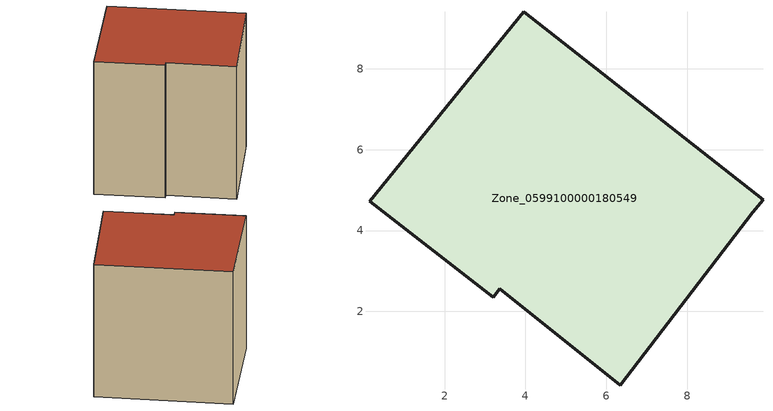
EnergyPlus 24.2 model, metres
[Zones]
Zone_0599100000180549
 floor ground (C_G): 3.37,2.56 3.2,2.35 0.14,4.73 3.96,9.41 9.88,4.77 9.62,4.45 6.35,0.18 z3.22
 wall outside (C_F): 3.2,2.35 3.37,2.56 6.35,0.18 9.62,4.45 9.88,4.77 3.96,9.41 0.14,4.73 3.2,2.35 z3.22:11.42
 roof outside (C_R): 9.88,4.77 3.96,9.41 0.14,4.73 3.2,2.35 3.37,2.56 6.35,0.18 9.62,4.45 z11.42
[BUILDING]
Pand.0599100000180549: North Axis=0; Terrain=City; Loads Convergence Tolerance Value=0.04; Temperature Convergence Tolerance Value=0.4; Solar Distribution=FullExterior; Maximum Number of Warmup Days=25; Minimum Number of Warmup Days=1
[Site:Location]
Rotterdam.The.Hague.AP_ZH_NLD Design_Conditions: Latitude=51.96; Longitude=4.45; Time Zone=1; Elevation=-4.5
[SITE:GROUNDTEMPERATURE:BUILDINGSURFACE]
18, 18, 18, 18, 18, 18, 18, 18, 18, 18, 18, 18
[MATERIAL] Thermal Absorptance=0.9; Solar Absorptance=0.7; Visible Absorptance=0.7
Name | Roughness | Thickness | Conductivity | Density | Specific Heat
G.TC.1946-1964 | MediumSmooth | 0.15 | 1 | 540 | 1210
F.TC.1946-1964 | Rough | 0.3 | 0.857143 | 1920 | 840
R.TC.1946-1964 | MediumRough | 0.2 | 0.235294 | 1500 | 1000
[CONSTRUCTION]
C_G: G.TC.1946-1964
C_F: F.TC.1946-1964
C_R: R.TC.1946-1964
[ZONE]
Zone_0599100000180549: Type=1; Multiplier=1; Ceiling Height=Autocalculate; Volume=Autocalculate; Floor Area=autocalculate; Part of Total Floor Area=Yes
[ZONEINFILTRATION:DESIGNFLOWRATE]
Infil_Zone_0599100000180549: Zone or ZoneList or Space or SpaceList=Zone_0599100000180549; Schedule=AlwaysOn; Design Flow Rate Calculation Method=Flow/Area; Flow Rate per Floor Area=0.003; Constant Term Coefficient=1; Temperature Term Coefficient=0; Velocity Term Coefficient=0; Velocity Squared Term Coefficient=0
[HVACTEMPLATE:ZONE:IDEALLOADSAIRSYSTEM]
Zone_0599100000180549: Maximum Heating Supply Air Temperature=50; Minimum Cooling Supply Air Temperature=13; Maximum Heating Supply Air Humidity Ratio=0.0156; Minimum Cooling Supply Air Humidity Ratio=0.0077; Heating Limit=NoLimit; Cooling Limit=NoLimit; Dehumidification Control Type=ConstantSensibleHeatRatio; Cooling Sensible Heat Ratio=0.7; Dehumidification Setpoint=60; Humidification Control Type=None; Humidification Setpoint=30; Outdoor Air Method=None; Outdoor Air Flow Rate per Person=0.00944; Outdoor Air Flow Rate per Zone Floor Area=0; Outdoor Air Flow Rate per Zone=0; Demand Controlled Ventilation Type=None; Outdoor Air Economizer Type=NoEconomizer; Heat Recovery Type=None; Sensible Heat Recovery Effectiveness=0.7; Latent Heat Recovery Effectiveness=0.65
[ZONECONTROL:THERMOSTAT]
ThermostatControl_Zone_0599100000180549: Zone or ZoneList=Zone_0599100000180549; Control Type Schedule=DualSetpointControlType; Control 1=Thermostat_Zone_0599100000180549; Temperature Difference Between Cutout And Setpoint=0
[THERMOSTATSETPOINT:DUALSETPOINT]
Thermostat_Zone_0599100000180549: Heating Setpoint Temperature Schedule=HeatingSetpoint_Zone_0599100000180549; Cooling Setpoint Temperature Schedule=CoolingSetpoint_Zone_0599100000180549
[SCHEDULE:COMPACT]
HeatingSetpoint_Zone_0599100000180549: Through: 12/31, For: AllDays, Until: 24:00, 21
CoolingSetpoint_Zone_0599100000180549: Through: 12/31, For: AllDays, Until: 24:00, 24
DualSetpointControlType: Through: 12/31, For: AllDays, Until: 24:00, 4
AlwaysOn: Through: 12/31, For: AllDays, Until: 24:00, 1
